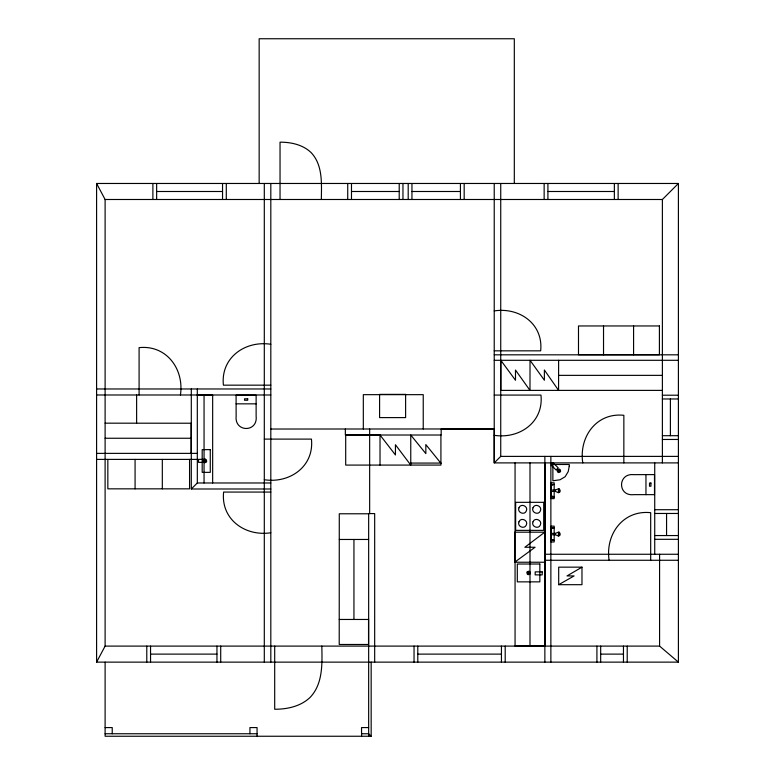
<?xml version="1.0" encoding="UTF-8"?>
<svg xmlns="http://www.w3.org/2000/svg" width="775" height="775" viewBox="0 0 775 775"><rect width="100%" height="100%" fill="white"/><g stroke="black" fill="none" stroke-linecap="round" stroke-linejoin="round"><path stroke-width="1.16" d="M96.594 662.131L105.109 646.098L105.109 199.495L96.594 183.472L678.406 183.472L678.406 662.131L96.594 662.131L96.594 183.472M270.814 488.996L191.299 488.996L197.305 482.98L270.814 482.98M105.109 199.495L662.383 199.495L678.406 183.472M500.737 183.472L500.737 456.388L494.227 462.898L494.218 428.953L270.814 429.03M514.736 562.185L535.07 547.257L524.849 547.257L544.786 532.183L514.736 532.183L514.736 562.233L544.786 562.233M581.977 567.155L567 575.922L574.091 575.922L558.688 584.689L558.688 567.155L581.977 567.155L581.977 584.689L558.688 584.689M645.962 474.61L633.737 474.658C617.578 472.944 617.442 496.494 633.737 494.644L654.497 494.644L654.497 474.61L645.962 474.61L645.962 494.644M156.647 191.493L222.541 191.493M351.482 191.493L399.212 191.493M411.951 191.493L460.418 191.493M547.915 191.493L614.362 191.493M494.227 310.92C519.231 307.016 543.517 323.882 540.659 350.833L494.227 350.833M270.814 344.265C245.229 340.302 220.478 357.643 223.403 385.165L270.814 385.165M494.227 354.824L678.406 354.824M494.227 360.298L678.406 360.298M558.62 375.362L662.383 375.362M96.594 388.972L270.814 388.972M662.383 390.387L500.834 390.387L500.834 360.336L515.491 380.263L515.491 370.053L529.984 390.387L530.032 360.298L544.379 380.234L544.379 370.014L558.572 390.348L558.62 360.298M96.594 394.988L270.814 394.988M197.325 395.085L212.66 395.085L212.66 482.98M494.227 395.076L540.96 395.085C543.837 422.21 519.415 439.222 494.227 435.308M662.383 395.211L678.406 395.211M662.383 398.97L678.406 398.97M236.094 403.843L236.142 416.194C234.399 432.498 258.007 432.634 256.128 416.194L256.128 395.221L236.094 395.221L236.094 403.843L256.128 403.843M105.109 423.169L191.115 423.228L191.115 453.278M494.218 428.953L441.169 429.011L441.169 435.017L345.35 435.017L345.35 429.011M380.021 435.046L345.698 435.046L345.698 465.087L440.917 465.077L440.917 435.027M662.383 435.705L678.406 435.705M105.109 438.253L191.115 438.253M264.304 439.105L311.443 439.105C314.34 466.463 289.724 483.668 264.304 479.725M662.383 439.464L678.406 439.464M96.594 453.375L197.305 453.375M500.737 456.388L678.406 456.388M96.594 459.391L197.305 459.391M678.406 462.898L494.227 462.898L494.227 183.472M410.76 463.072L440.917 463.072M551.122 484.501L554.183 484.443M551.122 490.052L555.433 490.052L558.62 488.676L559.414 488.88L560.141 490.556L560.034 491.786L558.62 492.784L555.433 491.408L551.122 491.408M270.814 492.067L223.617 492.067C220.701 519.473 245.355 536.707 270.814 532.764M551.122 497.017L554.183 497.017M654.73 509.708L678.406 509.708M654.73 513.467L678.406 513.467M368.6 513.777L339.285 513.777L339.218 644.48L368.542 644.48L368.542 619.458M551.122 527.843L554.183 527.794M551.122 533.403L555.433 533.403L558.62 532.018L559.414 532.222L560.141 533.898L560.034 535.128L558.62 536.126L555.433 534.75L551.122 534.75M654.73 535.554L678.406 535.554M654.73 539.313L678.406 539.313M339.285 539.468L368.6 539.468M551.122 540.359L554.183 540.359M544.864 554.261L678.406 554.261M544.864 560.267L678.406 560.267M339.218 619.458L368.6 619.467M105.109 646.098L659.583 646.098L678.406 662.131M150.544 654.119L216.952 654.119M417.793 654.119L501.444 654.119M600.673 654.119L623.458 654.119M105.109 727.58L112.23 727.58L112.23 733.751M368.658 727.58L361.537 727.58L361.576 736.25M105.109 733.751L257.067 733.751M361.537 733.751L368.658 733.751L371.167 736.25L371.167 662.131M371.167 736.25L105.109 736.25L105.109 662.131M440.917 463.227L425.833 444.588L425.833 453.608L410.76 435.027L410.76 465.077L395.434 444.734L395.434 454.954L380.021 435.017L380.021 465.087M670.394 398.97L670.394 435.705M666.568 513.467L666.568 535.554M662.383 199.495L662.383 462.898M659.583 554.261L659.583 646.098M654.73 462.898L654.73 554.261M650.68 560.267L650.68 512.682C623.042 509.756 605.188 534.401 609.102 560.267M633.582 325.955L633.582 354.747M627.217 646.098L627.217 662.131M623.846 462.898L623.856 415.303C596.217 412.368 578.799 437.207 582.771 462.898M623.458 646.108L623.458 662.131M618.13 183.472L618.13 199.495M614.362 183.481L614.362 199.504M603.531 325.955L603.531 354.747M600.673 646.108L600.673 662.131M596.915 646.098L596.915 662.131M555.132 490.052L555.132 491.408M555.132 533.403L555.132 534.75M554.183 490.052L554.183 482.796L551.122 482.796L551.122 498.616L554.183 498.616L554.183 491.408M554.183 533.403L554.183 526.138L551.122 526.138L551.122 541.967L554.183 541.967L554.183 534.75M550.87 456.388L550.87 662.131M547.915 183.481L547.915 199.504M545.116 462.898L545.116 646.05L515.065 646.05L515.065 462.898M545.019 462.898L545.019 646.108M544.864 456.388L544.864 662.131M544.147 183.472L544.147 199.495M529.993 462.898L529.993 646.108M514.309 183.472L514.309 38.75L259.16 38.75L259.16 183.472M505.203 646.098L505.203 662.131M501.444 646.108L501.444 662.131M464.177 183.472L464.177 199.495M460.418 183.481L460.418 199.504M423.237 429.011L423.237 394.659L363.32 394.659L363.32 429.011M417.793 646.108L417.793 662.131M414.044 646.098L414.044 662.131M411.951 183.481L411.951 199.504M408.192 183.472L408.192 199.495M402.961 183.472L402.961 199.495M399.212 183.481L399.212 199.504M374.674 662.131L374.674 513.592L368.658 513.592L368.658 736.25M369.656 429.03L369.656 513.592M353.942 539.468L353.942 619.458M351.482 183.481L351.482 199.504M347.723 183.472L347.723 199.495M321.828 646.098C322.168 663.565 323.097 683.85 310.039 697.471C300.642 706.403 287.302 709.261 274.699 709.251L274.699 646.098M321.344 199.495C321.518 183.607 322.962 164.968 311.017 152.491C302.783 144.663 291.09 142.154 280.037 142.164L280.037 199.495M270.814 183.472L270.814 662.131M264.304 183.472L264.304 662.131M257.067 736.25L257.058 727.58L249.938 727.58L249.938 733.751M226.29 183.472L226.29 199.495M222.541 183.481L222.541 199.504M220.71 646.098L220.71 662.131M216.952 646.108L216.952 662.131M204.057 395.047L204.057 482.98M197.305 388.972L197.325 482.98M191.299 388.972L191.299 488.996M189.565 459.41L189.565 488.841L107.841 488.841L107.841 459.41M180.42 394.988C184.314 369.268 166.586 344.739 139.093 347.646L139.093 394.988M162.324 459.41L162.324 488.841M156.647 183.481L156.647 199.504M152.888 183.472L152.888 199.495M150.544 646.108L150.544 662.131M146.785 646.098L146.785 662.131M136.623 394.979L136.623 423.169M135.073 459.41L135.083 488.841M569.238 466.269L568.211 471.617L565.149 476.712L560.034 479.773L552.875 480.791L552.875 464.487L569.238 464.487L569.238 466.269M552.924 496.262C552.982 497.879 551.8 495.893 552.924 496.262M552.924 539.613C552.982 541.221 551.8 539.235 552.924 539.613M518.979 507.77C516.847 512.333 524.481 515.801 526.361 510.89C528.502 506.337 520.848 502.859 518.979 507.77M518.979 521.798C516.847 526.361 524.481 529.829 526.361 524.917C528.502 520.354 520.848 516.886 518.979 521.798M533.006 507.77C530.875 512.333 538.509 515.801 540.388 510.89C542.519 506.337 534.876 502.859 533.006 507.77M533.006 521.798C530.875 526.361 538.509 529.829 540.388 524.917C542.519 520.354 534.876 516.886 533.006 521.798M552.672 484.501C551.829 485.47 553.466 485.508 552.672 484.501M552.672 527.843C551.829 528.812 553.466 528.85 552.672 527.843M559.492 491.04C557.651 496.465 558.523 484.423 559.492 491.04M559.492 534.382C557.651 539.807 558.523 527.775 559.492 534.382M557.642 469.563L557.128 470.493L557.642 472.043L558.572 472.556L560.122 472.043L560.635 471.113L560.122 469.563L559.192 469.049L557.642 469.563M527.339 571.698L526.826 572.628L527.339 574.178L528.269 574.692L529.819 574.178L530.333 573.248L529.819 571.698L528.889 571.185L527.339 571.698M203.709 459.749L203.205 460.679L203.709 462.229L204.639 462.743L206.189 462.229L206.702 461.299L206.189 459.749L205.259 459.236L203.709 459.749M204.242 460.282L204.242 461.697L205.656 461.697L205.656 460.282L204.242 460.282M558.174 470.096L558.174 471.51L559.589 471.51L559.589 470.096L558.174 470.096M527.872 572.231L527.872 573.645L529.286 573.645L529.286 572.231L527.872 572.231M553.234 462.898L551.112 465.019L556.062 469.979L558.194 467.858L553.234 462.898M659.409 325.955L578.489 325.955L578.489 354.747L659.409 354.747L659.409 325.955M405.616 394.378L379.595 394.378L379.595 417.609L405.616 417.609L405.616 394.378M247.7 398.805L244.522 398.805L244.522 400.258L247.7 400.258L247.7 398.805M210.277 449.626L202.188 449.626L202.188 472.363L210.277 472.363L210.277 449.626M205.52 459.352L198.507 459.352L198.507 462.355L205.52 462.355L205.52 459.352M650.942 483.038L649.508 483.038L649.508 486.216L650.942 486.216L650.942 483.038M543.701 502.326L515.656 502.326L515.656 530.371L543.701 530.371L543.701 502.326M539.846 564.016L517.312 564.016L517.312 581.86L539.846 581.86L539.846 564.016M542.2 571.863L535.186 571.863L535.186 574.876L542.2 574.876L542.2 571.863"/></g></svg>
